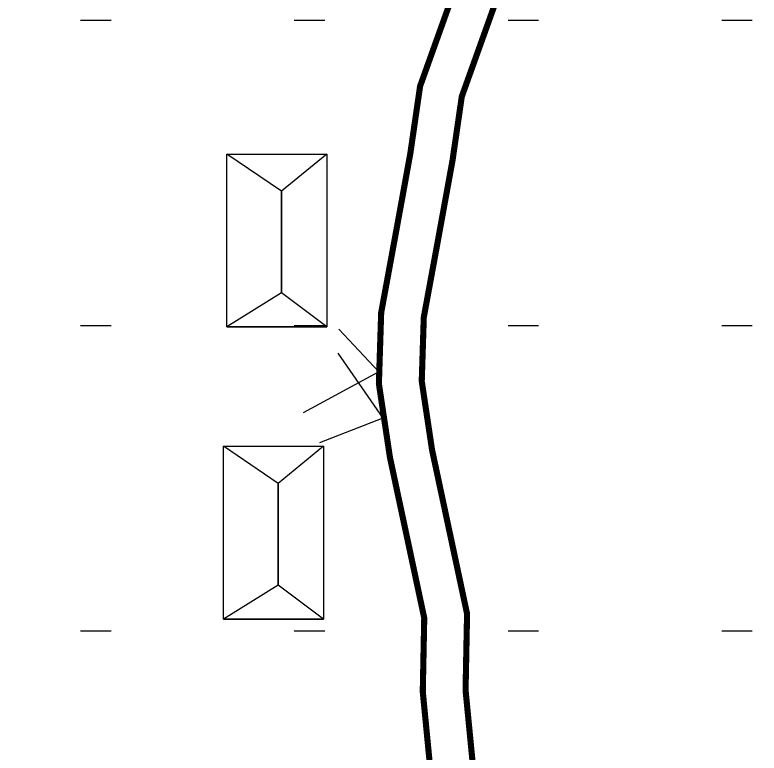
# Model space of a CAD drawing. Header units: inches. Extents: x -8940 to 26362, y -28010 to 990.
# Drawn here: x 4322.71 to 4332.27, y -7325.57 to -7316.08 of the extents above; entities that cross this region are included whole.
import ezdxf

# ---------------------------------------------------------------- set-up
doc = ezdxf.new("R2010")
doc.units = ezdxf.units.IN
doc.header["$MEASUREMENT"] = 0
doc.layers.add('BUILDING', color=5, linetype='Continuous', lineweight=15)
doc.layers.add('Text', color=7, linetype='Continuous')

msp = doc.modelspace()

# ---------------------------------------------------------------- hatches: boundary and pattern name
at = {"layer": 'Text', "lineweight": 25}
h = msp.add_hatch(dxfattribs=at)
h.set_pattern_fill('ACAD_ISO07W100', color=0, scale=0.784833, style=0)
h.set_pattern_definition([(0, (-582.442, -27753.198), (0, 3.9241642), [0.3924164, -2.35449854])])
h.paths.add_polyline_path([(4453.012436, -7368.509246), (4432.544063, -7360.765981), (4417.35118, -7356.454306), (4399.865945, -7352.632595), (4389.807755, -7348.417064), (4382.319111, -7347.246699), (4375.943644, -7343.680138), (4368.217405, -7333.076598), (4361.929936, -7322.334389), (4357.719224, -7314.672477), (4356.412451, -7309.03143), (4355.412858, -7306.651874), (4313.200953, -7306.651874), (4313.200953, -7400.608297), (4453.122434, -7400.608297)])
h.paths.add_polyline_path([(4387.774257, -7337.654416), (4394.795484, -7337.654416), (4394.795484, -7334.638043), (4387.774257, -7334.638043)], flags=25)

# ---------------------------------------------------------------- linework, layer by layer
at = {"layer": 'BUILDING', "const_width": 0.078483}
for points in [[(4329.755444, -7306.653856), (4329.761757, -7308.403548), (4329.72329, -7309.51712), (4329.597669, -7310.598366), (4329.508371, -7311.517716), (4329.430474, -7312.683387), (4329.33832, -7313.227295), (4329.275391, -7313.598709), (4329.056496, -7314.008927), (4328.836583, -7314.421052), (4328.368412, -7315.727806), (4327.914184, -7316.995641), (4327.78895, -7317.858212), (4327.606017, -7318.863038), (4327.41385, -7319.907041), (4327.384522, -7320.819023), (4327.526423, -7321.765137), (4327.837948, -7323.223827), (4327.967403, -7323.829992), (4327.948496, -7324.777711), (4328.056745, -7325.888376)], [(4330.304823, -7306.651874), (4330.311174, -7308.412043), (4330.271575, -7309.558372), (4330.143978, -7310.656629), (4330.05598, -7311.562598), (4329.976781, -7312.747754), (4329.879983, -7313.319069), (4329.802134, -7313.778545), (4329.541191, -7314.267564), (4329.340211, -7314.644207), (4328.885604, -7315.9131), (4328.449953, -7317.129084), (4328.331216, -7317.946909), (4328.14642, -7318.961964), (4327.961623, -7319.965926), (4327.935224, -7320.786846), (4328.067221, -7321.66693), (4328.375215, -7323.109086), (4328.517945, -7323.777406), (4328.498412, -7324.756471), (4328.60401, -7325.839936)]]:
    msp.add_lwpolyline(points, dxfattribs=at)
at = {"layer": 'Text'}
for points in [[(4325.428973, -7320.087807), (4325.428973, -7317.867789), (4326.715418, -7317.867789), (4326.715418, -7320.087807)], [(4325.385807, -7323.843233), (4325.385807, -7321.623215), (4326.672252, -7321.623215), (4326.672252, -7323.843233)]]:
    msp.add_lwpolyline(points, close=True, dxfattribs=at)
for points in [[(4326.134013, -7318.345515), (4325.428973, -7317.867789), (4326.715418, -7317.867789), (4326.134013, -7318.345515), (4326.134013, -7319.65111), (4325.428973, -7320.087807), (4326.715418, -7320.087807), (4326.134013, -7319.65111)], [(4326.090847, -7322.10094), (4325.385807, -7321.623215), (4326.672252, -7321.623215), (4326.090847, -7322.10094), (4326.090847, -7323.406535), (4325.385807, -7323.843233), (4326.672252, -7323.843233), (4326.090847, -7323.406535)]]:
    msp.add_lwpolyline(points, dxfattribs=at)
at = {"layer": 'Text', "color": 6}
for points in [[(4326.134013, -7319.65111), (4326.134013, -7318.345515)], [(4326.090847, -7323.406535), (4326.090847, -7322.10094)]]:
    msp.add_lwpolyline(points, dxfattribs=at)
at = {"layer": 'Text', "color": 5, "lineweight": 25}
for points in [[(4326.867832, -7320.118086), (4327.385821, -7320.667469), (4326.412629, -7321.193307)], [(4326.856059, -7320.428095), (4327.436835, -7321.263942), (4326.620609, -7321.577875)]]:
    msp.add_lwpolyline(points, dxfattribs=at)

doc.saveas('drawing.dxf')
